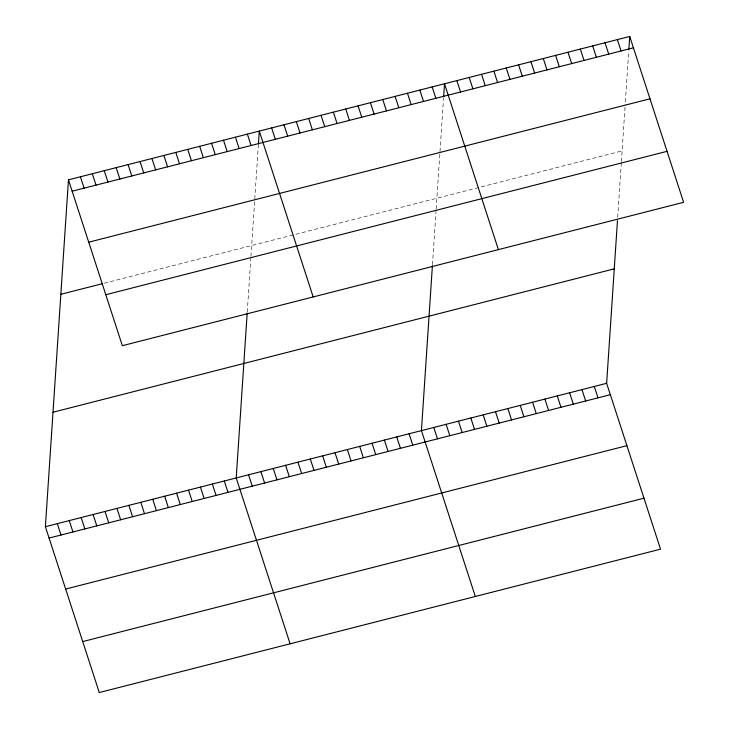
<?xml version="1.0" encoding="UTF-8"?>
<svg xmlns="http://www.w3.org/2000/svg" width="729" height="729" viewBox="0 0 729 729"><rect width="100%" height="100%" fill="white"/><g stroke="black" fill="none" stroke-linecap="round" stroke-linejoin="round"><path stroke-width="0.55" stroke-dasharray="3.65 2.73" d="M247.259 312.021L250.822 258.412M250.967 256.271L258.348 145.253M432.47 264.7L436.106 210.025M436.179 208.95L443.56 97.941M617.682 217.388L621.318 162.704M621.39 161.638L625.227 104.037M625.364 101.86L628.772 50.62M104.22 283.216L622.101 150.912"/><path stroke-width="1.09" d="M617.472 220.605L606.646 383.308L660.538 549.165L99.281 692.55L45.389 526.693L68.462 179.835L629.719 36.45L683.611 202.307L122.354 345.692L68.462 179.835M247.186 313.087L236.214 477.942L290.106 643.798M258.421 144.169L259.287 131.083L313.178 296.94M432.397 265.775L421.435 430.629L475.326 596.486M443.633 96.848L444.508 83.771L498.399 249.628M628.845 49.536L629.719 36.45M72.162 191.208L633.419 47.822M88.728 242.192L649.976 98.807M60.853 294.297L102.051 283.772M105.787 294.716L667.044 151.331M53.007 412.231L614.255 268.846M45.389 526.693L606.646 383.308M49.089 538.066L610.346 394.69M65.656 589.05L626.904 445.665M82.714 641.575L643.971 498.189M617.372 39.603L621.072 50.984M605.024 42.756L608.724 54.137M592.677 45.918L596.377 57.29M580.33 49.071L584.02 60.443M567.982 52.224L571.673 63.596M555.635 55.377L559.325 66.749M543.287 58.53L546.978 69.911M530.94 61.683L534.63 73.064M518.592 64.845L522.283 76.217M506.245 67.997L509.936 79.37M493.897 71.15L497.588 82.523M594.299 386.461L597.999 397.843M481.55 74.303L485.241 85.676M581.952 389.614L585.651 400.996M469.203 77.456L472.893 88.838M569.604 392.776L573.304 404.148M456.855 80.609L460.546 91.991M557.257 395.929L560.956 407.301M544.909 399.082L548.6 410.454M432.16 86.924L435.851 98.297M532.562 402.235L536.252 413.616M419.813 90.077L423.503 101.449M520.214 405.388L523.905 416.769M407.465 93.23L411.156 104.602M507.867 408.541L511.558 419.922M395.118 96.383L398.809 107.764M495.52 411.703L499.21 423.075M382.771 99.536L386.461 110.917M483.172 414.856L486.863 426.228M370.423 102.698L374.114 114.07M470.825 418.009L474.515 429.381M358.076 105.851L361.766 117.223M458.477 421.162L462.168 432.543M345.728 109.004L349.419 120.376M446.13 424.314L449.82 435.696M333.372 112.157L337.071 123.538M433.782 427.467L437.473 438.849M321.024 115.31L324.724 126.691M308.677 118.463L312.377 129.844M409.087 433.782L412.778 445.155M296.329 121.625L300.029 132.997M396.74 436.935L400.431 448.308M283.982 124.777L287.682 136.15M384.393 440.088L388.083 451.47M271.635 127.93L275.334 139.303M372.045 443.241L375.736 454.623M359.698 446.394L363.388 457.776M247.368 134.127L251.058 145.508M347.35 449.556L351.041 460.928M235.44 137.18L239.13 148.552M335.003 452.709L338.693 464.081M223.511 140.223L227.211 151.605M322.655 455.862L326.346 467.234M211.583 143.276L215.283 154.648M310.308 459.015L313.999 470.396M199.655 146.319L203.355 157.692M297.951 462.168L301.651 473.549M187.727 149.363L191.426 160.745M285.604 465.321L289.304 476.702M175.807 152.416L179.498 163.788M273.257 468.483L276.956 479.855M163.879 155.459L167.57 166.832M260.909 471.636L264.609 483.008M151.951 158.503L155.651 169.884M248.562 474.789L252.261 486.161M140.023 161.556L143.722 172.928M128.094 164.599L131.794 175.981M224.295 480.985L227.986 492.367M116.175 167.643L119.866 179.024M212.367 484.038L216.057 495.41M104.247 170.695L107.938 182.068M200.439 487.081L204.138 498.463M92.319 173.739L96.018 185.12M188.51 490.134L192.21 501.506M80.39 176.792L84.09 188.164M176.582 493.178L180.282 504.55M164.654 496.221L168.353 507.603M152.735 499.274L156.425 510.646M140.806 502.317L144.497 513.699M128.878 505.361L132.578 516.743M116.95 508.414L120.65 519.786M105.022 511.457L108.721 522.839M93.102 514.51L96.793 525.882M81.174 517.554L84.865 528.926M69.246 520.597L72.946 531.979M57.318 523.65L61.017 535.022"/></g></svg>
